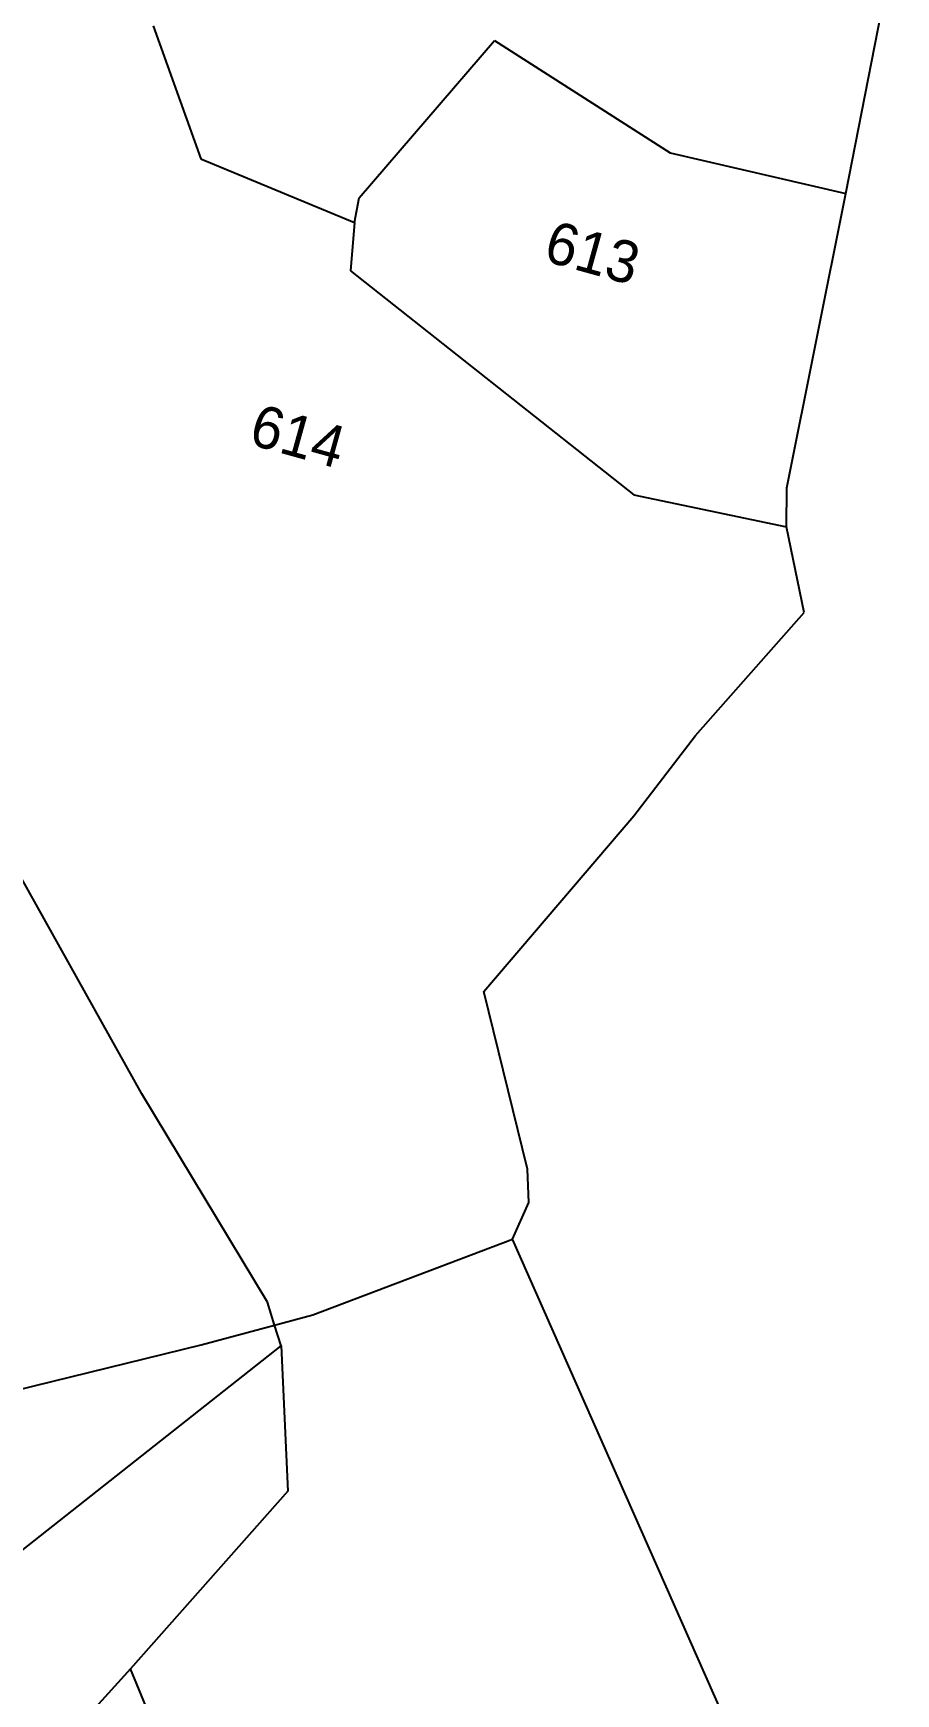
# Model space of a CAD drawing. Header units: metres. Extents: x 291974 to 293244, y 2020596 to 2023640.
# Drawn here: x 292935.2 to 293009.3, y 2022421.7 to 2022564.2 of the extents above; entities that cross this region are included whole.
import ezdxf
from ezdxf.enums import TextEntityAlignment as Align

# ---------------------------------------------------------------- set-up
doc = ezdxf.new("R2010")
doc.units = ezdxf.units.M
doc.header["$MEASUREMENT"] = 0
for name, color, linetype in [('POLY_PARCEL', 6, 'Continuous'), ('TEXT_PARCEL', 7, 'Continuous'), ('V_BOUND_LINE', 7, 'Continuous')]:
    doc.layers.add(name, color=color, linetype=linetype)
doc.styles.add('TEXT_MAP', font='')
doc.styles.get('TEXT_MAP').set_extended_font_data('Kruti Dev 050')

msp = doc.modelspace()

# ---------------------------------------------------------------- linework, layer by layer
at = {"layer": 'POLY_PARCEL'}
for p, q in [((292945.55, 2022564.87), (292949.64, 2022553.45)), ((292963.23, 2022550.09), (292974.84, 2022563.6)), ((292974.84, 2022563.6), (292989.92, 2022553.97)), ((292949.64, 2022553.45), (292962.84, 2022547.98)), ((292989.92, 2022553.97), (293005, 2022550.47)), ((292962.84, 2022547.98), (292963.23, 2022550.09)), ((292962.84, 2022547.98), (292962.5, 2022543.84)), ((292962.5, 2022543.84), (292986.81, 2022524.6)), ((292944.58, 2022473.21), (292915.15, 2022525.82)), ((292986.81, 2022524.6), (292999.91, 2022521.86)), ((292955.35, 2022455.31), (292944.58, 2022473.21)), ((292959.25, 2022454.23), (292976.39, 2022460.72)), ((292955.96, 2022453.35), (292955.35, 2022455.31)), ((292949.66, 2022451.65), (292955.96, 2022453.35)), ((292955.96, 2022453.35), (292959.25, 2022454.23)), ((292956.53, 2022451.56), (292955.96, 2022453.35)), ((292860.42, 2022429.82), (292949.66, 2022451.65)), ((292922.45, 2022424.66), (292956.53, 2022451.56)), ((292956.53, 2022451.56), (292957.1, 2022439.1)), ((292957.1, 2022439.1), (292943.6, 2022423.83)), ((292943.6, 2022423.83), (292939.23, 2022419)), ((292945.29, 2022419.74), (292943.6, 2022423.83))]:
    msp.add_line(p, q, dxfattribs=at)
at = {"layer": 'V_BOUND_LINE'}
for p, q in [((293005, 2022550.47), (293009.3, 2022572.34)), ((292999.96, 2022525.22), (293005, 2022550.47)), ((292999.91, 2022521.86), (292999.96, 2022525.22)), ((293001.43, 2022514.51), (292999.91, 2022521.86)), ((292992.1, 2022503.95), (293001.43, 2022514.51)), ((292986.81, 2022497.06), (292992.1, 2022503.95)), ((292973.92, 2022481.98), (292986.81, 2022497.06)), ((292977.69, 2022466.73), (292973.92, 2022481.98)), ((292977.8, 2022463.88), (292977.69, 2022466.73)), ((292976.39, 2022460.72), (292977.8, 2022463.88)), ((292995.41, 2022417.78), (292976.39, 2022460.72))]:
    msp.add_line(p, q, dxfattribs=at)

# ---------------------------------------------------------------- texts
at = {"layer": 'TEXT_PARCEL', "style": 'TEXT_MAP'}
for s, p in [('613', (292982.8, 2022543.66)), ('614', (292957.5, 2022527.92))]:
    msp.add_text(s, height=3.602, rotation=344.4986, dxfattribs=at).set_placement(p, align=Align.CENTER)

doc.saveas('drawing.dxf')
